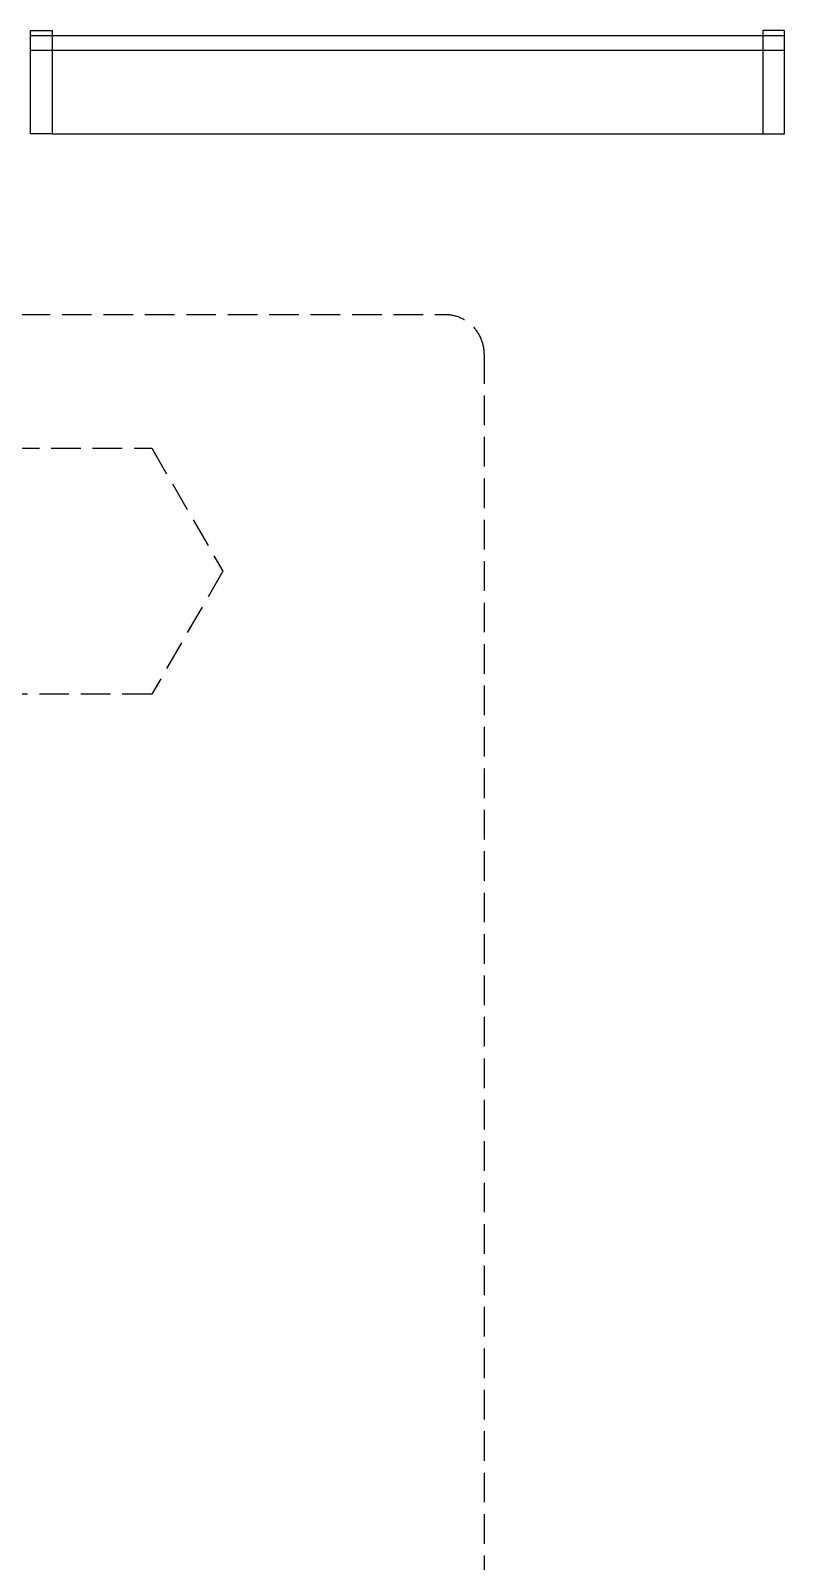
# Model space of a CAD drawing. Extents: x -284868 to 304789, y -137694 to 137894.
# Drawn here: x -73437 to -71527, y 15390 to 19269 of the extents above; entities that cross this region are included whole.
import ezdxf

# ---------------------------------------------------------------- set-up
doc = ezdxf.new("R2010")
doc.units = 0
doc.linetypes.add('DASH', pattern=[0.35, 0.25, -0.1])
doc.layers.get('0').update_dxf_attribs({"linetype": 'CONTINUOUS'})
doc.layers.add('0-窗', color=11, linetype='CONTINUOUS')
doc.layers.add('P-平面家具', color=3, linetype='CONTINUOUS')

# ---------------------------------------------------------------- blocks, each defined once
blk = doc.blocks.new('A$C3B8026B3')
blk.add_line((6275, 54450.5), (8075, 54450.5))
for points in [[(6220, 54712), (6275, 54712), (6275, 54450.5), (6220, 54450.5)], [(8130, 54712), (8075, 54712), (8075, 54450.5), (8130, 54450.5)]]:
    blk.add_lwpolyline(points, close=True)
for points in [[(6220, 54700), (8130, 54700)], [(6220, 54662.5), (8130, 54662.5)]]:
    blk.add_lwpolyline(points)

msp = doc.modelspace()

# ---------------------------------------------------------------- linework, layer by layer
at = {"layer": 'P-平面家具', "linetype": 'DASH', "ltscale": 300}
for p, q in [((-73489.5, 18211.2), (-73129.5, 18211.2)), ((-73129.5, 18211.2), (-72949.5, 17899.4)), ((-72949.5, 17899.4), (-73129.5, 17587.7)), ((-73129.5, 17587.7), (-73489.5, 17587.7))]:
    msp.add_line(p, q, dxfattribs=at)
at = {"layer": 'P-平面家具', "color": 251, "linetype": 'DASH', "ltscale": 300}
msp.add_lwpolyline([(-77867, 17666.4), (-77867, 18449.4, -0.414214), (-77767, 18549.4), (-72387, 18549.4, -0.414214), (-72287, 18449.4), (-72287, 13979.3, -0.414214), (-72387, 13879.3), (-77767, 13879.3, -0.414214), (-77867, 13979.3), (-77867, 16266.4)], format="xyb", dxfattribs=at)

# ---------------------------------------------------------------- block references
at = {"layer": '0-窗'}
msp.add_blockref('A$C3B8026B3', (-79656.6, -35442.7), dxfattribs=at)

doc.saveas('drawing.dxf')
